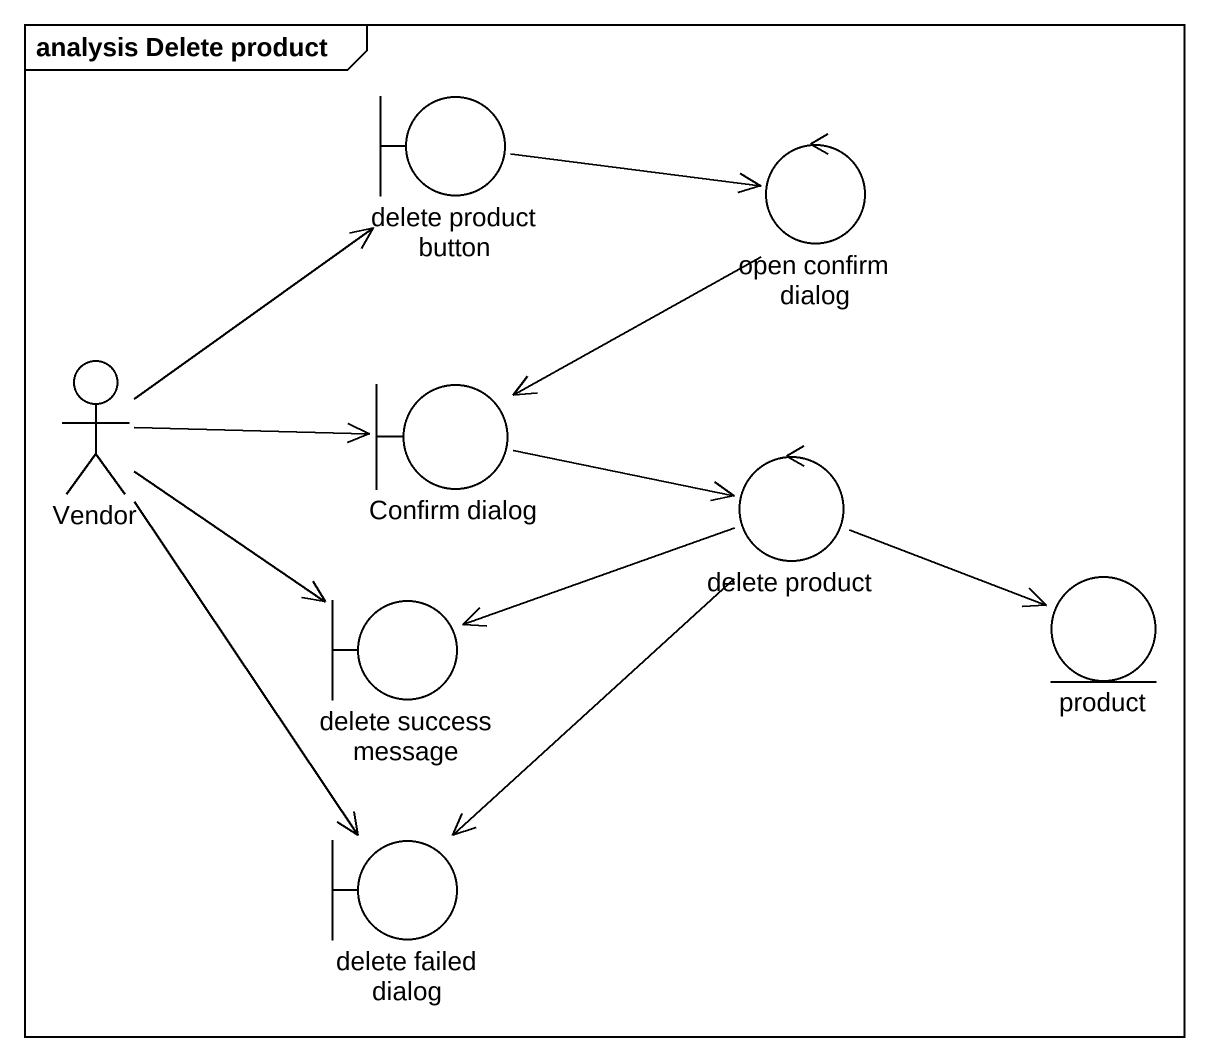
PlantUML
@startuml
mainframe analysis Delete product
boundary "delete product button" as delete_product_button
control "open confirm dialog" as open_confirm_dialog
actor Vendor
boundary "Confirm dialog" as Confirm_dialog
control "delete product" as delete_product
boundary "delete success message" as delete_success_message
entity product
boundary "delete failed dialog" as delete_failed_dialog
delete_product_button -right-> open_confirm_dialog
open_confirm_dialog --> Confirm_dialog
Vendor -up-> delete_product_button
Vendor -right-> Confirm_dialog
Vendor --> delete_success_message
Vendor --> delete_failed_dialog
Confirm_dialog -right-> delete_product
delete_product -left-> delete_success_message
delete_product -right-> product
delete_product --> delete_failed_dialog
@enduml
